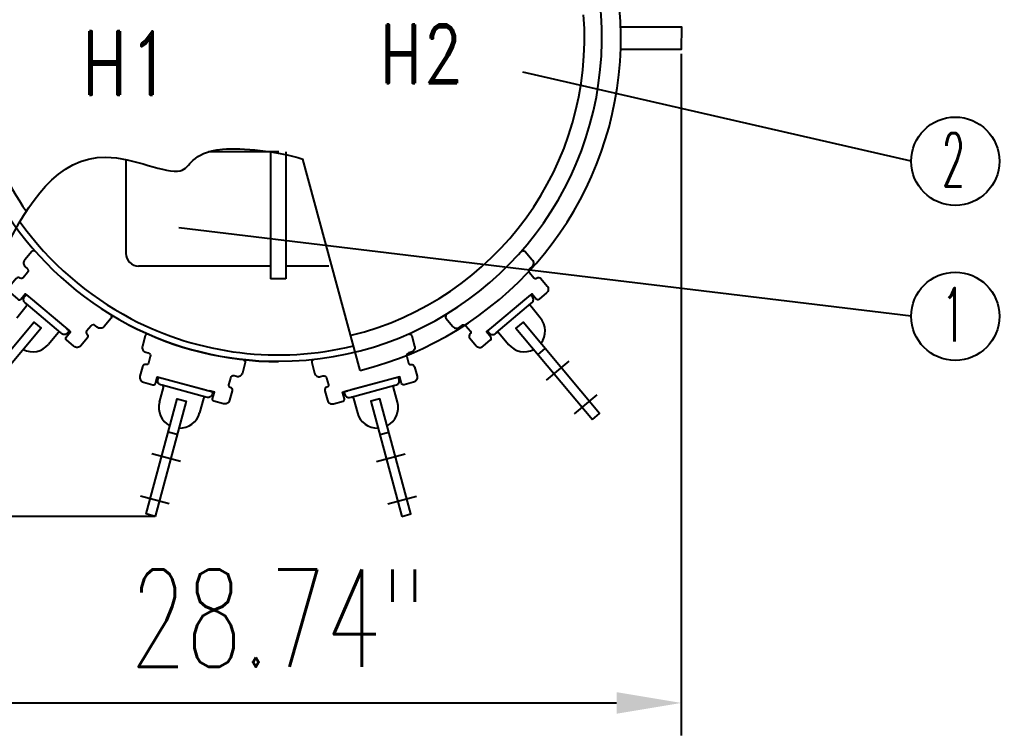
# Model space of a CAD drawing. Extents: x 4438 to 384502, y -178203 to -21188.
# Drawn here: x 381850.2 to 382303.9, y -177245.7 to -176914.5 of the extents above; entities that cross this region are included whole.
import ezdxf

# ---------------------------------------------------------------- set-up
doc = ezdxf.new("R2010")
doc.units = 0
doc.header["$LTSCALE"] = 8
doc.header["$MEASUREMENT"] = 0
doc.layers.get('0').update_dxf_attribs({"linetype": 'CONTINUOUS'})
doc.layers.get('DEFPOINTS').update_dxf_attribs({"linetype": 'CONTINUOUS'})
doc.layers.add('PL', color=5, linetype='CONTINUOUS')
doc.styles.add('DFT', font='simplex', dxfattribs={"width": 0.67, "bigfont": 'dft'})
doc.styles.get("Standard").update_dxf_attribs({"font": 'txt.shx', "width": 0.5, "bigfont": 'intecad.shx'})
doc.styles.add('数字与字母', font='romand.shx', dxfattribs={"width": 0.8})
doc.dimstyles.new('INTE$0', dxfattribs={"dimscale": 5, "dimtxt": 4, "dimasz": 3, "dimexe": 3, "dimexo": 0, "dimgap": 1, "dimtad": 1, "dimdec": 3, "dimdsep": 46, "dimtxsty": 'DFT', "dimcen": 0, "dimclrd": 3, "dimclre": 3, "dimclrt": 6, "dimadec": 0, "dimazin": 0, "dimtfac": 1, "dimtdec": 3, "dimtix": 1, "dimtmove": 1, "dimatfit": 0, "dimfxl": 0, "dimtolj": 1, "dimtzin": 0, "dimarcsym": 0})

# ---------------------------------------------------------------- blocks, each defined once
blk = doc.blocks.new('*D76')
at = {"color": 3, "lineweight": -2}
for p, q in [((381951.4, -176709.49), (381675.29, -176709.49)), ((381690.29, -176739.49), (381690.29, -177114.32)), ((381913.05, -177144.32), (381675.29, -177144.32))]:
    blk.add_line(p, q, dxfattribs=at)
at = {"color": 3}
for points in [[(381695.29, -176739.49), (381685.29, -176739.49), (381690.29, -176709.49)], [(381685.29, -177114.32), (381695.29, -177114.32), (381690.29, -177144.32)]]:
    blk.add_solid(points, dxfattribs=at)
at = {"layer": 'DEFPOINTS', "color": 0}
for p in [(381951.4, -176709.49), (381690.29, -177144.32), (381913.05, -177144.32)]:
    blk.add_point(p, dxfattribs=at)
at = {"color": 6, "insert": (381651, -176926.91), "char_height": 45, "attachment_point": 5, "rotation": 90, "style": 'DFT'}
blk.add_mtext('\\A1;35.24"', dxfattribs=at)
blk = doc.blocks.new('*D77')
at = {"color": 3, "lineweight": -2}
for p, q in [((381783.3, -176928.27), (381783.3, -177245.66)), ((382156.59, -176930.36), (382156.59, -177245.66)), ((381813.3, -177230.66), (382126.59, -177230.66))]:
    blk.add_line(p, q, dxfattribs=at)
at = {"color": 3}
for points in [[(381813.3, -177225.66), (381813.3, -177235.66), (381783.3, -177230.66)], [(382126.59, -177235.66), (382126.59, -177225.66), (382156.59, -177230.66)]]:
    blk.add_solid(points, dxfattribs=at)
at = {"layer": 'DEFPOINTS', "color": 0}
for p in [(381783.3, -176928.27), (382156.59, -176930.36), (382156.59, -177230.66)]:
    blk.add_point(p, dxfattribs=at)
at = {"color": 6, "insert": (381969.94, -177191.38), "char_height": 45, "attachment_point": 5, "style": 'DFT'}
blk.add_mtext('\\A1;28.74"', dxfattribs=at)

msp = doc.modelspace()

# ---------------------------------------------------------------- linework, layer by layer
at = {"color": 1}
for p, q in [((382263.017, -176980.019), (382083.212, -176938.806)), ((382263.017, -176980.019), (382083.212, -176938.806)), ((382263.017, -177051.751), (381923.876, -177010.78)), ((382263.017, -177051.751), (381923.876, -177010.78))]:
    msp.add_line(p, q, dxfattribs=at)
for centre in [(382283.438, -176980.019), (382283.438, -176980.019), (382283.438, -177051.751), (382283.438, -177051.751)]:
    msp.add_circle(centre, 20.421, dxfattribs=at)
at = {"layer": 'PL', "color": 7, "ltscale": 0.5}
for p, q in [((381970.276, -176975.638), (381937.674, -176975.638)), ((381966.411, -176975.638), (381966.4, -177034.39)), ((381973.461, -176975.638), (381973.45, -177034.39)), ((381899.433, -176979.277), (381899.425, -177022.639)), ((382007.924, -177076.789), (381981.367, -176979.025)), ((381966.401, -177028.515), (381905.3, -177028.515)), ((381966.401, -177028.515), (381905.3, -177028.515)), ((381966.401, -177028.515), (381905.3, -177028.515)), ((381966.401, -177028.515), (381905.3, -177028.515)), ((381993.422, -177028.515), (381973.451, -177028.515)), ((381993.422, -177028.515), (381973.451, -177028.515)), ((381993.422, -177028.515), (381973.451, -177028.515)), ((381993.422, -177028.515), (381973.451, -177028.515)), ((381973.45, -177034.39), (381966.4, -177034.39)), ((381973.45, -177034.39), (381966.4, -177034.39)), ((381869.313, -177059.359), (381853.21, -177045.848)), ((382070.862, -177059.359), (382086.964, -177045.848)), ((382090.262, -177069.506), (382093.588, -177066.716)), ((382094.109, -177081.37), (382104.604, -177072.564)), ((381936.479, -177089.102), (381916.175, -177083.661)), ((382003.696, -177089.102), (382024, -177083.661)), ((382107.18, -177096.947), (382117.675, -177088.141)), ((381923.184, -177106.497), (381918.991, -177105.373)), ((382016.991, -177106.497), (382021.184, -177105.373)), ((381924.712, -177118.875), (381911.479, -177115.329)), ((382015.463, -177118.875), (382028.696, -177115.329)), ((381919.448, -177138.517), (381906.216, -177134.971)), ((382020.726, -177138.517), (382033.959, -177134.971))]:
    msp.add_line(p, q, dxfattribs=at)
for points in [[(382128.461, -176917.89), (382156.597, -176917.9), (382156.593, -176928.345), (382128.438, -176928.334)], [(381855.966, -177043.985), (381870.669, -177056.321)], [(382084.208, -177043.985), (382069.506, -177056.321)], [(381917.885, -177080.808), (381936.424, -177085.775)], [(382022.289, -177080.808), (382003.751, -177085.775)]]:
    msp.add_lwpolyline(points, dxfattribs=at)
for points in [[(381857.095, -177021.668), (381857.095, -177021.668, 0.4142136), (381855.808, -177021.78), (381852.577, -177025.631, 0.4142136), (381852.858, -177028.85), (381853.734, -177029.584, -0.4142136), (381853.903, -177031.516), (381851.846, -177033.966, -0.4142136), (381850.559, -177034.079), (381850.559, -177034.079, 0.4142136), (381848.628, -177034.248), (381845.69, -177037.748, 0.4142136), (381845.972, -177040.967), (381849.472, -177043.904, 0.4142136), (381850.76, -177043.792), (381852.816, -177041.341), (381854.566, -177042.81)], [(382083.079, -177021.668), (382083.079, -177021.668, -0.4142136), (382084.367, -177021.78), (382087.598, -177025.631, -0.4142136), (382087.316, -177028.85), (382086.441, -177029.584, 0.4142136), (382086.272, -177031.516), (382088.328, -177033.966, 0.4142136), (382089.616, -177034.079), (382089.616, -177034.079, -0.4142136), (382091.547, -177034.248), (382094.484, -177037.748, -0.4142136), (382094.203, -177040.967), (382090.702, -177043.904, -0.4142136), (382089.414, -177043.792), (382087.358, -177041.341), (382085.608, -177042.81)], [(381848.888, -177052.421), (381853.323, -177047.135, 0.4142136), (381853.21, -177045.848), (381852.685, -177045.407, -0.4142136), (381852.46, -177042.832), (381853.341, -177041.782), (381873.294, -177058.524), (381872.413, -177059.575, -0.4142136), (381869.838, -177059.8), (381869.313, -177059.359, 0.4142136), (381868.025, -177059.472), (381863.59, -177064.758)], [(382091.287, -177052.421), (382086.851, -177047.135, -0.4142136), (382086.964, -177045.848), (382087.489, -177045.407, 0.4142136), (382087.714, -177042.832), (382086.833, -177041.782), (382066.88, -177058.524), (382067.762, -177059.575, 0.4142136), (382070.337, -177059.8), (382070.862, -177059.359, -0.4142136), (382072.149, -177059.472), (382076.585, -177064.758)], [(381892.451, -177051.334), (381892.451, -177051.334, -0.4142136), (381892.563, -177052.622), (381889.332, -177056.473, -0.4142136), (381886.113, -177056.754), (381885.238, -177056.02, 0.4142136), (381883.307, -177056.189), (381881.251, -177058.639, 0.4142136), (381881.363, -177059.927), (381881.363, -177059.927, -0.4142136), (381881.532, -177061.858), (381878.595, -177065.359, -0.4142136), (381875.376, -177065.64), (381871.876, -177062.703, -0.4142136), (381871.763, -177061.415), (381873.819, -177058.965), (381872.069, -177057.496)], [(382047.724, -177051.334), (382047.724, -177051.334, 0.4142136), (382047.611, -177052.622), (382050.842, -177056.473, 0.4142136), (382054.061, -177056.754), (382054.936, -177056.02, -0.4142136), (382056.868, -177056.189), (382058.924, -177058.639, -0.4142136), (382058.811, -177059.927), (382058.811, -177059.927, 0.4142136), (382058.642, -177061.858), (382061.579, -177065.359, 0.4142136), (382064.798, -177065.64), (382068.299, -177062.703, 0.4142136), (382068.411, -177061.415), (382066.355, -177058.965), (382068.106, -177057.496)], [(381909.477, -177060.105), (381909.477, -177060.105, 0.4142136), (381908.358, -177060.751), (381907.057, -177065.606, 0.4142136), (381908.672, -177068.405), (381909.776, -177068.7, -0.4142136), (381910.745, -177070.379), (381909.917, -177073.469, -0.4142136), (381908.798, -177074.115), (381908.798, -177074.115, 0.4142136), (381907.119, -177075.085), (381905.936, -177079.499, 0.4142136), (381907.552, -177082.297), (381911.966, -177083.48, 0.4142136), (381913.085, -177082.833), (381913.913, -177079.744), (381916.12, -177080.335)], [(382030.698, -177060.105), (382030.698, -177060.105, -0.4142136), (382031.817, -177060.751), (382033.118, -177065.606, -0.4142136), (382031.502, -177068.405), (382030.399, -177068.7, 0.4142136), (382029.429, -177070.379), (382030.257, -177073.469, 0.4142136), (382031.377, -177074.115), (382031.377, -177074.115, -0.4142136), (382033.056, -177075.085), (382034.238, -177079.499, -0.4142136), (382032.623, -177082.297), (382028.209, -177083.48, -0.4142136), (382027.089, -177082.833), (382026.262, -177079.744), (382024.055, -177080.335)], [(381954.057, -177072.05), (381954.057, -177072.05, -0.4142136), (381954.703, -177073.169), (381953.402, -177078.025, -0.4142136), (381950.604, -177079.64), (381949.501, -177079.345, 0.4142136), (381947.822, -177080.314), (381946.994, -177083.404, 0.4142136), (381947.64, -177084.523), (381947.64, -177084.523, -0.4142136), (381948.609, -177086.202), (381947.427, -177090.616, -0.4142136), (381944.628, -177092.232), (381940.215, -177091.049, -0.4142136), (381939.568, -177089.93), (381940.396, -177086.84), (381938.189, -177086.248)], [(381986.117, -177072.05), (381986.117, -177072.05, 0.4142136), (381985.471, -177073.169), (381986.772, -177078.025, 0.4142136), (381989.57, -177079.64), (381990.674, -177079.345, -0.4142136), (381992.353, -177080.314), (381993.181, -177083.404, -0.4142136), (381992.534, -177084.523), (381992.534, -177084.523, 0.4142136), (381991.565, -177086.202), (381992.748, -177090.616, 0.4142136), (381995.546, -177092.232), (381999.96, -177091.049, 0.4142136), (382000.606, -177089.93), (381999.778, -177086.84), (382001.985, -177086.248)], [(381915.035, -177091.446), (381916.821, -177084.781, 0.4142136), (381916.175, -177083.661), (381915.513, -177083.484, -0.4142136), (381914.22, -177081.245), (381914.575, -177079.921), (381939.734, -177086.662), (381939.379, -177087.987, -0.4142136), (381937.141, -177089.279), (381936.479, -177089.102, 0.4142136), (381935.359, -177089.748), (381933.573, -177096.413)], [(382025.139, -177091.446), (382023.353, -177084.781, -0.4142136), (382024, -177083.661), (382024.662, -177083.484, 0.4142136), (382025.954, -177081.245), (382025.599, -177079.921), (382000.44, -177086.662), (382000.795, -177087.987, 0.4142136), (382003.034, -177089.279), (382003.696, -177089.102, -0.4142136), (382004.815, -177089.748), (382006.601, -177096.413)]]:
    msp.add_lwpolyline(points, format="xyb", dxfattribs=at)
for points in [[(381824.74, -177099.505), (381821.414, -177096.715), (381856.867, -177054.464), (381860.193, -177057.254)], [(382115.435, -177099.505), (382118.76, -177096.715), (382083.307, -177054.464), (382079.982, -177057.254)], [(381913.048, -177144.324), (381908.855, -177143.2), (381923.13, -177089.925), (381927.323, -177091.048)], [(382027.126, -177144.324), (382031.319, -177143.2), (382017.044, -177089.925), (382012.851, -177091.048)]]:
    msp.add_lwpolyline(points, close=True, dxfattribs=at)
for centre, radius, start, end in [((381970.079, -176922.846), 158.527, 283.81178, 63.75286), ((381969.987, -176922.761), 149.818, 270, 63.81114), ((381969.987, -176922.761), 158.631, 126.28314, 217.56439), ((381969.987, -176922.761), 149.818, 126.18886, 242.37902), ((381970.087, -176922.89), 141.721, 175.36039, 214.6502), ((381970.075, -176922.908), 141.699, 283.72929, 4.32637), ((381969.987, -176922.761), 146.88, 215.57758, 242.37902), ((381905.3, -177022.64), 5.875, 179.98911, 270), ((381905.3, -177022.64), 5.875, 179.98911, 270), ((381905.3, -177022.64), 5.875, 179.98911, 270), ((381905.3, -177022.64), 5.875, 179.98911, 270), ((381969.987, -176922.761), 149.818, 242.37902, 270), ((381969.987, -176922.761), 149.818, 242.37902, 270), ((381970.075, -176922.908), 149.818, 242.37902, 270), ((381970.075, -176922.908), 149.818, 242.37902, 270), ((381969.987, -176922.761), 146.88, 242.37902, 283.72795), ((381969.987, -176922.761), 146.88, 242.37902, 283.72795), ((382083.936, -177058.589), 9.596, 323.07289, 40), ((381856.239, -177058.589), 9.596, 243.07289, 320), ((382083.936, -177058.589), 9.596, 220, 296.92711), ((381924.304, -177093.929), 9.596, 165, 241.92711), ((382015.87, -177093.929), 9.596, 298.07289, 15), ((381924.304, -177093.929), 9.596, 268.07289, 345), ((382015.87, -177093.929), 9.596, 195, 271.92711)]:
    msp.add_arc(centre, radius, start, end, dxfattribs=at)
msp.add_open_spline([(381844.2, -177019.413), (381853.581, -177000.643), (381875.649, -176964.782), (381930.815, -176992.232), (381928.481, -176971.257), (381968.923, -176975.141), (381981.367, -176979.025)], degree=3, knots=[24.9756026, 24.9756026, 24.9756026, 24.9756026, 154.0581954, 226.7476827, 286.4813494, 323.326287, 323.326287, 323.326287, 323.326287], dxfattribs=at)

# ---------------------------------------------------------------- texts
at = {"color": 3, "linetype": 'Continuous', "char_height": 24.676, "width": 19.74069, "attachment_point": 3, "line_spacing_factor": 0.9}
for s, insert in [('2', (382287.902, -176966.972)), ('2', (382287.902, -176966.972)), ('1', (382287.902, -177038.705)), ('1', (382287.902, -177038.705))]:
    msp.add_mtext(s, dxfattribs=dict(at, insert=insert))
at = {"layer": 'PL', "color": 7, "ltscale": 0.5, "style": '数字与字母', "width": 0.8}
for s, height, p in [('H2', 27.1163, (382016.454, -176943.889)), ('H1', 29.376, (381878.496, -176949.261))]:
    msp.add_text(s, height=height, dxfattribs=at).set_placement(p)

# ---------------------------------------------------------------- dimensions: what is measured, and where the dimension line sits
at = {"color": 1}
dim = msp.add_linear_dim(base=(381690.289, -177144.324), p1=(381951.396, -176709.492), p2=(381913.048, -177144.324), angle=90, text='35.24"', dimstyle='INTE$0', override={"dimtxt": 9, "dimasz": 6, "dimgap": 2.5, "dimdec": 2, "dimtdec": 2}, dxfattribs=at)
dim.commit()
dim.dimension.update_dxf_attribs({"geometry": '*D76', "text_midpoint": (381651.004, -176926.908)})
dim = msp.add_linear_dim(base=(382156.592, -177230.662), p1=(381783.297, -176928.274), p2=(382156.592, -176930.361), text='28.74"', dimstyle='INTE$0', override={"dimtxt": 9, "dimasz": 6, "dimgap": 2.5, "dimdec": 2, "dimtdec": 2}, dxfattribs=at)
dim.commit()
dim.dimension.update_dxf_attribs({"geometry": '*D77', "text_midpoint": (381969.945, -177191.377)})

doc.saveas('drawing.dxf')
